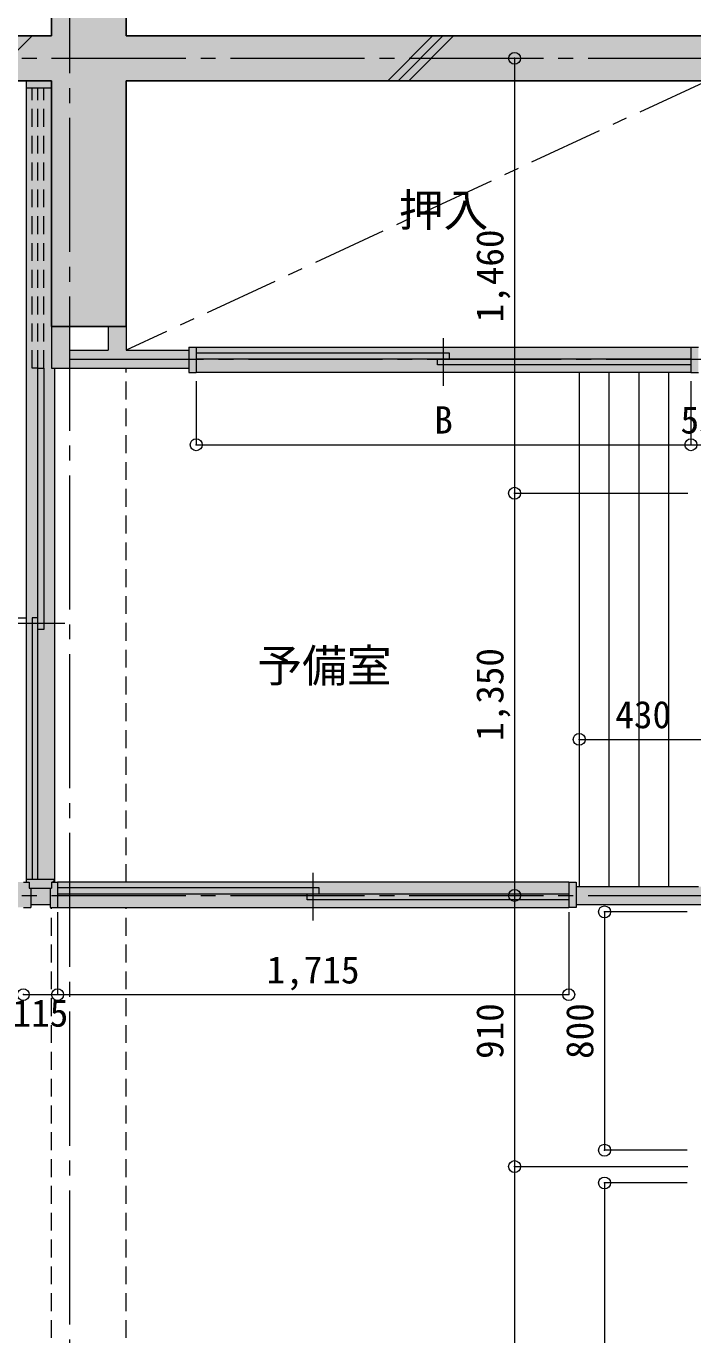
# Model space of a CAD drawing. Units: millimetres at full size, sheet at 1:50. Extents: x -9674 to 9699, y -6794 to 6791.
# Drawn here: x -3178 to -941, y -482 to 3910 of the extents above; entities that cross this region are included whole.
import ezdxf
from ezdxf.enums import TextEntityAlignment as Align

# ---------------------------------------------------------------- set-up
doc = ezdxf.new("R2010")
doc.units = ezdxf.units.MM
doc.header["$LTSCALE"] = 50
doc.header["$PDMODE"] = 32
doc.header["$PDSIZE"] = 40
for name, pattern in [('CHAIN1', [8, 5, -1, 1, -1]), ('CHAIN2', [12, 9, -1, 1, -1]), ('DASHED1', [1.8, 1.2, -0.6])]:
    doc.linetypes.add(name, pattern=pattern)
for name, color, linetype, lineweight in [('1-0_芯', 7, 'CHAIN2', 9), ('1-1_躯体', 2, 'Continuous', 25), ('1-2_間仕切', 3, 'Continuous', 18), ('1-3_建具', 3, 'Continuous', 18), ('1-4_仕上げ', 4, 'Continuous', 9), ('1-7_その他', 7, 'DASHED1', 9), ('1-8_ハッチ', 4, 'Continuous', 9), ('1-A_文字', 7, 'Continuous', 9), ('1-B_寸法', 7, 'Continuous', 9), ('1-C_梁', 7, 'DASHED1', 9)]:
    doc.layers.add(name, color=color, linetype=linetype, lineweight=lineweight)
doc.layers.add('4-0', color=1, linetype='Continuous')
doc.layers.add('4-2', color=4, linetype='Continuous')
doc.styles.add('ＭＳ ゴシック', font='')
doc.styles.get('ＭＳ ゴシック').set_extended_font_data('MS Gothic')

msp = doc.modelspace()

# ---------------------------------------------------------------- linework, layer by layer
at = {"layer": '1-0_芯'}
for p, q in [((-3032.5, 4802.35), (-3032.5, -3667.65)), ((-8492.5, 3802.35), (8517.5, 3802.35)), ((-3032.5, 2792.35), (-892.5, 2792.35)), ((-8492.5, 992.35), (3087.5, 992.35))]:
    msp.add_line(p, q, dxfattribs=at)
at = {"layer": '1-1_躯体'}
for p, q in [((-3092.5, 4702.35), (-3092.5, 3877.35)), ((-2842.5, 4702.35), (-2842.5, 3877.35)), ((-6692.5, 3877.35), (-3092.5, 3877.35)), ((-2842.5, 3877.35), (1857.5, 3877.35)), ((-6692.5, 3727.35), (-3092.5, 3727.35)), ((-3092.5, 3727.35), (-3092.5, 2902.35)), ((-2842.5, 3727.35), (1857.5, 3727.35)), ((-2842.5, 3727.35), (-2842.5, 2902.35)), ((-3092.5, 2902.35), (-2842.5, 2902.35))]:
    msp.add_line(p, q, dxfattribs=at)
at = {"layer": '1-2_間仕切'}
for p, q in [((-3092.5, 2902.35), (-3092.5, 2762.35)), ((-3032.5, 2902.35), (-3032.5, 2822.35)), ((-2902.5, 2902.35), (-2902.5, 2822.35)), ((-2842.5, 2902.35), (-2842.5, 2822.35)), ((-3032.5, 2822.35), (-2902.5, 2822.35)), ((-2842.5, 2822.35), (-2632.5, 2822.35)), ((-3092.5, 2762.35), (-2642.5, 2762.35)), ((-2642.5, 2762.35), (-2632.5, 2762.35)), ((-1332.5, 1022.35), (-922.5, 1022.35)), ((-1332.5, 962.35), (907.5, 962.35))]:
    msp.add_line(p, q, dxfattribs=at)
at = {"layer": '1-3_建具'}
for p, q in [((-3092.5, 3702.35), (-3177.5, 3702.35)), ((-2632.5, 2832.35), (-2607.5, 2832.35)), ((-2632.5, 2832.35), (-2632.5, 2747.35)), ((-2607.5, 2832.35), (-2607.5, 2747.35)), ((-1757.5, 2813.18), (-2607.5, 2813.18)), ((-1757.5, 2793.18), (-1757.5, 2813.18)), ((-947.5, 2832.35), (-947.5, 2747.35)), ((-947.5, 2832.35), (-922.5, 2832.35)), ((-2607.5, 2793.18), (-1757.5, 2793.18)), ((-1797.5, 2773.18), (-1797.5, 2793.18)), ((-1797.5, 2793.18), (-947.5, 2793.18)), ((-947.5, 2773.18), (-1797.5, 2773.18)), ((-3138.33, 1884.85), (-3138.33, 2762.35)), ((-3138.33, 2762.35), (-3118.33, 2762.35)), ((-3118.33, 2762.35), (-3118.33, 1884.85)), ((-2632.5, 2747.35), (-2607.5, 2747.35)), ((-947.5, 2747.35), (-922.5, 2747.35)), ((-3138.33, 1924.85), (-3158.33, 1924.85)), ((-3158.33, 1924.85), (-3158.33, 1047.35)), ((-3138.33, 1047.35), (-3138.33, 1924.85)), ((-3118.33, 1884.85), (-3138.33, 1884.85)), ((-3187.5, 1037.35), (-3177.5, 1037.35)), ((-3177.5, 1047.35), (-3082.5, 1047.35)), ((-3177.5, 1047.35), (-3177.5, 1037.35)), ((-3167.5, 1016.35), (-3092.5, 1016.35)), ((-3162.5, 1016.35), (-3162.5, 952.35)), ((-3097.5, 1016.35), (-3097.5, 952.35)), ((-3092.5, 1037.35), (-3092.5, 1016.35)), ((-3092.5, 1037.35), (-3082.5, 1037.35)), ((-3082.5, 1047.35), (-3082.5, 1037.35)), ((-2195, 1018.18), (-3072.5, 1018.18)), ((-2195, 998.18), (-2195, 1018.18)), ((-1357.5, 1037.35), (-1357.5, 952.35)), ((-1357.5, 1037.35), (-1332.5, 1037.35)), ((-1332.5, 1037.35), (-1332.5, 952.35)), ((-3072.5, 998.18), (-2195, 998.18)), ((-2235, 978.18), (-2235, 998.18)), ((-2235, 998.18), (-1357.5, 998.18)), ((-1357.5, 978.18), (-2235, 978.18)), ((-3187.5, 952.35), (-3162.5, 952.35)), ((-3162.5, 962.35), (-3097.5, 962.35)), ((-3097.5, 952.35), (-3072.5, 952.35)), ((-1332.5, 952.35), (-1357.5, 952.35))]:
    msp.add_line(p, q, dxfattribs=at)
at = {"layer": '1-3_建具', "color": 7, "lineweight": 9}
for p, q in [((-3177.5, 3702.35), (-3177.5, 1047.35)), ((-1777.5, 2703.18), (-1777.5, 2863.18)), ((-2607.5, 2832.35), (-947.5, 2832.35)), ((-3082.5, 2762.35), (-3082.5, 1047.35)), ((-947.5, 2747.35), (-2607.5, 2747.35)), ((-3048.33, 1904.85), (-3208.33, 1904.85)), ((-2215, 908.18), (-2215, 1068.18)), ((-1357.5, 1037.35), (-3072.5, 1037.35)), ((-3072.5, 952.35), (-1357.5, 952.35))]:
    msp.add_line(p, q, dxfattribs=at)
at = {"layer": '1-3_建具', "linetype": 'DASHED1'}
for p, q in [((-3158.33, 2762.35), (-3158.33, 3702.35)), ((-3138.33, 2762.35), (-3138.33, 3702.35)), ((-3118.33, 2762.35), (-3118.33, 3702.35)), ((-3138.33, 2762.35), (-3158.33, 2762.35))]:
    msp.add_line(p, q, dxfattribs=at)
at = {"layer": '1-3_建具'}
for points in [[(-3092.5, 3727.35), (-3177.5, 3727.35), (-3177.5, 3702.35)], [(-3177.5, 1037.35), (-3167.5, 1037.35), (-3167.5, 1016.35)], [(-3082.5, 1037.35), (-3072.5, 1037.35), (-3072.5, 952.35)]]:
    msp.add_lwpolyline(points, dxfattribs=at)
at = {"layer": '1-4_仕上げ'}
for p, q in [((-1322.5, 2747.35), (-1322.5, 1022.35)), ((-1222.5, 2747.35), (-1222.5, 1022.35)), ((-1122.5, 2747.35), (-1122.5, 1022.35)), ((-1022.5, 2747.35), (-1022.5, 1022.35)), ((-6645.5, 1924.01), (-3177.5, 1924.01))]:
    msp.add_line(p, q, dxfattribs=at)
at = {"layer": '1-7_その他', "color": 4, "linetype": 'CHAIN1'}
msp.add_line((-892.5, 3727.35), (-2842.5, 2822.35), dxfattribs=at)
at = {"layer": '1-8_ハッチ'}
for p, q in [((-3308.36, 3727.35), (-3158.36, 3877.35)), ((-1964.86, 3727.35), (-1814.86, 3877.35)), ((-1929.51, 3727.35), (-1779.51, 3877.35)), ((-1894.15, 3727.35), (-1744.15, 3877.35))]:
    msp.add_line(p, q, dxfattribs=at)
at = {"layer": '1-B_寸法'}
for p, q in [((-1539.2, 3802.35), (-1539.2, 2342.35)), ((-2607.5, 2719.2), (-2607.5, 2505.37)), ((-947.5, 2719.2), (-947.5, 2505.37)), ((-2607.5, 2505.37), (-947.5, 2505.37)), ((-947.5, 2505.37), (-892.5, 2505.37)), ((-1539.2, 2342.35), (-1539.2, 992.35)), ((-1539.2, 2342.35), (-958.25, 2342.35)), ((-1322.5, 1516.34), (-892.5, 1516.34)), ((-1539.2, 992.35), (-1539.2, 82.35)), ((-3072.5, 936.47), (-3072.5, 659.45)), ((-1357.5, 936.47), (-1357.5, 659.45)), ((-960.01, 937.35), (-1237.5, 937.35)), ((-1237.5, 937.35), (-1237.5, 137.35)), ((-3187.5, 659.45), (-3072.5, 659.45)), ((-3072.5, 659.45), (-1357.5, 659.45)), ((-960.01, 137.35), (-1237.5, 137.35)), ((-1539.2, 82.35), (-958.25, 82.35)), ((-1539.2, 82.35), (-1539.2, -2417.65)), ((-960.01, 27.35), (-1237.5, 27.35)), ((-1237.5, 27.35), (-1237.5, -1372.65))]:
    msp.add_line(p, q, dxfattribs=at)
at = {"layer": '1-B_寸法', "color": 3}
for p in [(-1539.2, 3802.35), (-2607.5, 2505.37), (-947.5, 2505.37), (-1539.2, 2342.35), (-1322.5, 1516.34), (-1539.2, 992.35), (-1237.5, 937.35), (-3187.5, 659.45), (-3072.5, 659.45), (-1357.5, 659.45), (-1237.5, 137.35), (-1539.2, 82.35), (-1237.5, 27.35)]:
    msp.add_point(p, dxfattribs=at)
at = {"layer": '1-C_梁'}
for p, q in [((-2842.5, 1037.35), (-2842.5, 2762.35)), ((-3092.5, -1482.65), (-3092.5, 952.35)), ((-2842.5, -1482.65), (-2842.5, 952.35))]:
    msp.add_line(p, q, dxfattribs=at)
at = {"layer": '4-0'}
for points in [[(-2842.5, 4702.35), (-3092.5, 4702.35), (-2842.5, 2902.35), (-3092.5, 2902.35)], [(-3092.5, 3877.35), (-3092.5, 3727.35), (-6692.5, 3877.35), (-6692.5, 3727.35)], [(1857.5, 3727.35), (1857.5, 3877.35), (-2842.5, 3727.35), (-2842.5, 3877.35)]]:
    msp.add_solid(points, dxfattribs=at)
at = {"layer": '4-2'}
for points in [[(-3177.5, 3712.35), (-3177.5, 3727.35), (-3092.5, 3712.35), (-3092.5, 3727.35)], [(-3177.5, 3702.35), (-3167.5, 3702.35), (-3177.5, 3712.35), (-3092.5, 3712.35)], [(-3177.5, 1047.35), (-3092.5, 2762.35), (-3092.5, 3712.35)], [(-3167.5, 3702.35), (-3177.5, 1047.35), (-3092.5, 3712.35)], [(-3167.5, 3702.35), (-3177.5, 3702.35), (-3177.5, 1047.35)], [(-3092.5, 2762.35), (-3032.5, 2822.35), (-3032.5, 2902.35)], [(-3032.5, 2902.35), (-3092.5, 2902.35), (-3092.5, 2762.35)], [(-2902.5, 2822.35), (-2842.5, 2822.35), (-2902.5, 2902.35), (-2842.5, 2902.35)], [(-3092.5, 2762.35), (-2642.5, 2822.35), (-3032.5, 2822.35)], [(-3092.5, 2762.35), (-2632.5, 2822.35), (-2642.5, 2822.35)], [(-3092.5, 2762.35), (-2632.5, 2762.35), (-2632.5, 2822.35)], [(-2632.5, 2747.35), (-2632.5, 2832.35), (-922.5, 2747.35), (-922.5, 2832.35)], [(-3177.5, 1047.35), (-3082.5, 2762.35), (-3092.5, 2762.35)], [(-3177.5, 1047.35), (-3082.5, 1047.35), (-3082.5, 2762.35)], [(-3167.5, 1016.35), (-4912.5, 1037.35), (-4912.5, 952.35)], [(-3167.5, 1016.35), (-3167.5, 1037.35), (-4912.5, 1037.35)], [(-3167.5, 1016.35), (-4912.5, 952.35), (-3162.5, 952.35)], [(-3092.5, 1037.35), (-3177.5, 1047.35), (-3177.5, 1037.35)], [(-3092.5, 1037.35), (-3082.5, 1047.35), (-3177.5, 1047.35)], [(-3092.5, 1037.35), (-3167.5, 1037.35), (-3167.5, 1016.35)], [(-3167.5, 1016.35), (-3092.5, 1016.35), (-3092.5, 1037.35)], [(-3162.5, 952.35), (-3162.5, 1016.35), (-3167.5, 1016.35)], [(-3162.5, 1016.35), (-3097.5, 1016.35), (-3162.5, 962.35), (-3097.5, 962.35)], [(-1332.5, 952.35), (-3092.5, 1016.35), (-3097.5, 1016.35)], [(-3097.5, 1016.35), (-3097.5, 952.35), (-1332.5, 952.35)], [(-3092.5, 1037.35), (-3082.5, 1037.35), (-3082.5, 1047.35)], [(-1332.5, 952.35), (-3092.5, 1037.35), (-3092.5, 1016.35)], [(-1332.5, 952.35), (-1332.5, 1037.35), (-3092.5, 1037.35)], [(-1332.5, 1022.35), (945, 974.85), (945, 1022.35)], [(-1332.5, 1022.35), (907.5, 974.85), (945, 974.85)], [(-1332.5, 1022.35), (907.5, 962.35), (907.5, 974.85)], [(-1332.5, 1022.35), (-1332.5, 962.35), (907.5, 962.35)]]:
    msp.add_solid(points, dxfattribs=at)

# ---------------------------------------------------------------- texts
at = {"layer": '1-A_文字', "style": 'ＭＳ ゴシック'}
for s, p in [('押入', (-1927.5, 3204.85)), ('予備室', (-2402.36, 1675.8))]:
    msp.add_text(s, height=110, dxfattribs=at).set_placement(p, align=Align.BOTTOM_LEFT)
at = {"layer": '1-B_寸法', "style": 'ＭＳ ゴシック'}
for s, p in [('1,460', (-1549.2, 2916.1)), ('1,350', (-1549.2, 1511.1)), ('910', (-1549.2, 443.6)), ('800', (-1247.5, 443.6))]:
    msp.add_text(s, height=91.64, rotation=90, dxfattribs=at).set_placement(p, align=Align.BOTTOM_LEFT)
for s, p in [('B', (-1808.75, 2515.37)), ('55', (-982.5, 2515.37)), ('430', (-1201.25, 1526.34)), ('1,715', (-2371.25, 669.45)), ('115', (-3223.75, 524.45))]:
    msp.add_text(s, height=91.64, dxfattribs=at).set_placement(p, align=Align.BOTTOM_LEFT)

doc.saveas('drawing.dxf')
